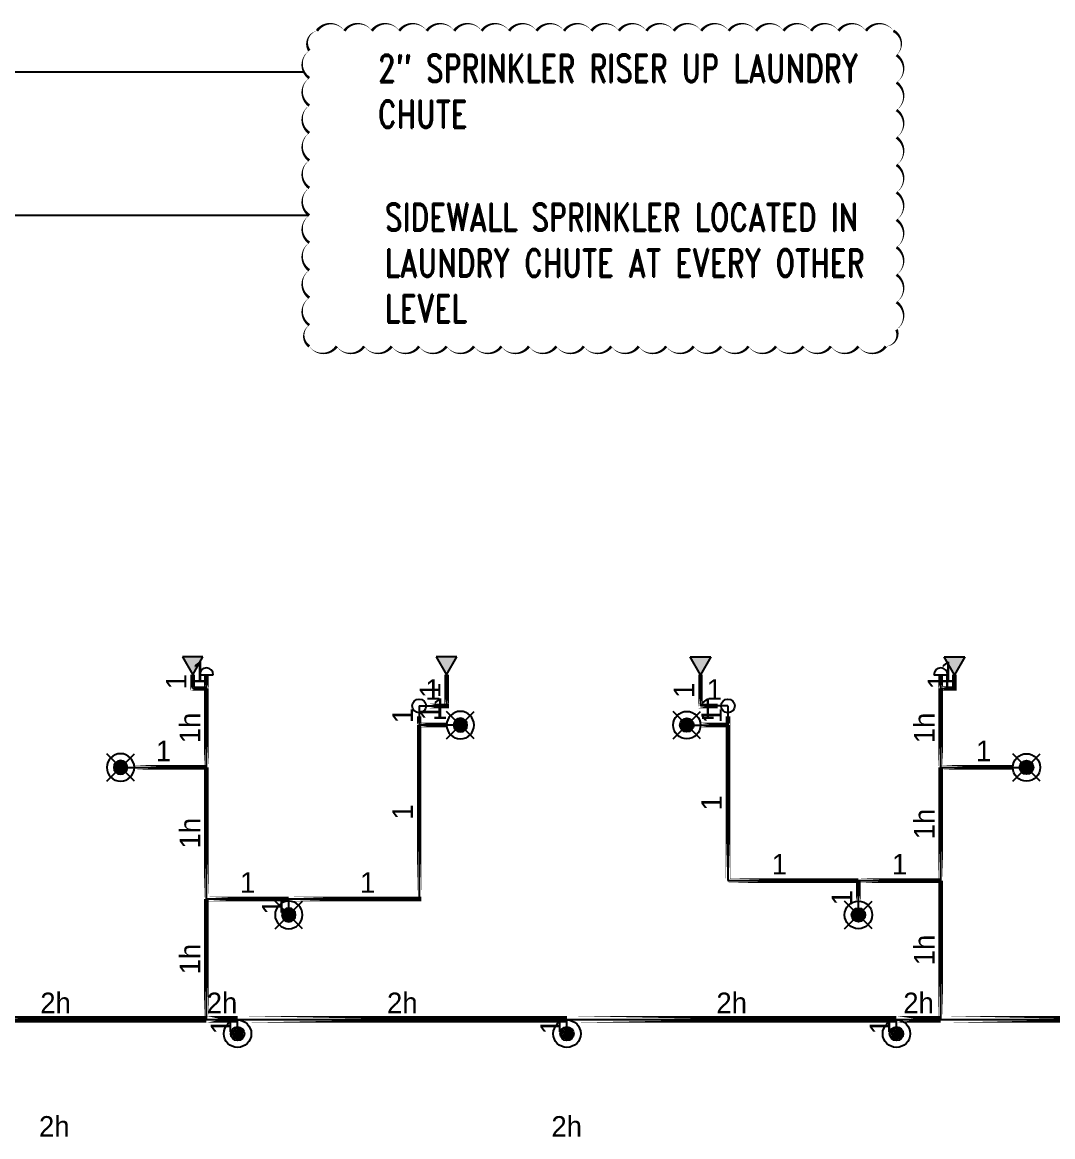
# Model space of a CAD drawing. Header units: inches. Extents: x -3337 to 4781, y -4329 to 3640.
# Drawn here: x -1474.1 to -1023.7, y 273.7 to 760.9 of the extents above; entities that cross this region are included whole.
import ezdxf
from ezdxf.enums import TextEntityAlignment as Align

# ---------------------------------------------------------------- set-up
doc = ezdxf.new("R2010")
doc.units = ezdxf.units.IN
doc.header["$MEASUREMENT"] = 0
doc.layers.add('Coordination', color=1, linetype='Continuous', lineweight=9)
for name, color, linetype in [('details', 7, 'Continuous'), ('headdn', 1, 'Continuous'), ('PIPEBL', 1, 'Continuous'), ('pipemn', 1, 'Continuous'), ('PIPESPC', 1, 'Continuous'), ('REVISION', 7, 'Continuous'), ('spk-cap', 1, 'Continuous'), ('spk-piperise', 1, 'Continuous'), ('TIDYPIPE', 1, 'Continuous')]:
    doc.layers.add(name, color=color, linetype=linetype)
doc.styles.add('PDA1', font='ROMAND', dxfattribs={"width": 0.755})
doc.styles.add('PIPE', font='PIPE.SHX')
doc.styles.add('ROMANS', font='ROMANS', dxfattribs={"height": 0.25})
doc.dimstyles.new('STANDARD$7', dxfattribs={"dimtxt": 0.09375, "dimasz": 0.125, "dimexe": 0.125, "dimexo": 0.09375, "dimgap": 0.0625, "dimtad": 1, "dimdec": 6, "dimzin": 3, "dimdsep": 46, "dimlunit": 4, "dimtxsty": 'ROMANS', "dimcen": 0.09375, "dimadec": 0, "dimazin": 0, "dimtfac": 0.09375, "dimtdec": 0, "dimtofl": 0, "dimtmove": 0, "dimatfit": 3, "dimfxl": 1, "dimfrac": 2, "dimtolj": 1, "dimtzin": 3, "dimarcsym": 0})

# ---------------------------------------------------------------- blocks, each defined once
blk = doc.blocks.new('dpend1')
for radius in [6, 3]:
    blk.add_circle((0, 0), radius)
for points in [[(0.01, 2.97), (-2.53, -1.59), (-2.62, 1.36)], [(0.01, 2.97), (-2.49, -1.59), (2.52, -1.59)], [(2.52, -1.59), (0.01, 2.97), (2.6, 1.47)], [(2.52, -1.59), (-2.53, -1.59), (0.01, -2.98)]]:
    blk.add_solid(points)
blk = doc.blocks.new('side2')
for p, q in [((0, 0), (7.79, 4.5)), ((7.79, -4.5), (0, 0)), ((7.79, 4.5), (7.79, -4.5))]:
    blk.add_line(p, q)
blk.add_solid([(7.79, -4.5), (0, 0), (7.79, 4.5)])
blk = doc.blocks.new('dpend2')
for p, q in [((-6, -6), (6, 6)), ((6, -6), (-6, 6))]:
    blk.add_line(p, q)
for radius in [6, 3]:
    blk.add_circle((0, 0), radius)
for points in [[(0, 0), (-3, 0), (-2.08, 2.07)], [(0, 0), (-3, 0), (-2.08, -2.07)], [(0, 0), (0, 3), (-2.12, 2.14)], [(0, 0), (0, -3), (-2.12, -2.14)], [(0, 0), (0, 3), (2.12, 2.14)], [(0, 0), (3, 0), (2.08, 2.07)], [(0, 0), (3, 0), (2.08, -2.07)], [(0, 0), (0, -3), (2.12, -2.14)]]:
    blk.add_solid(points)
blk = doc.blocks.new('PIPESPC')
at = {"layer": 'PIPESPC', "style": 'PIPE', "width": 0.9}
blk.add_attdef('SIZE', text='', height=9, dxfattribs=at).set_placement((0, 4.02), align=Align.CENTER)
at = {"layer": 'PIPESPC', "style": 'PIPE', "flags": 1}
blk.add_attdef('SCHED', (25.3, 3.89), '', height=9, dxfattribs=at)
blk = doc.blocks.new('CAP')
blk.add_line((0, 3), (0, -3))
blk.add_arc((0, 0), 3, 270, 90)
blk = doc.blocks.new('rise')
blk.add_circle((0, 0), 3)

msp = doc.modelspace()

# ---------------------------------------------------------------- linework, layer by layer
at = {"layer": 'PIPEBL'}
for p, q in [((-1399.63, 469.64), (-1399.63, 475.64)), ((-1393.63, 469.64), (-1393.63, 475.64)), ((-1288.63, 475.64), (-1288.63, 462)), ((-1177.63, 475.64), (-1177.63, 462)), ((-1072.63, 469.64), (-1072.63, 475.64)), ((-1066.63, 469.64), (-1066.63, 475.64)), ((-1399.63, 469.64), (-1393.63, 469.64)), ((-1393.63, 435.14), (-1393.63, 469.64)), ((-1072.63, 435.14), (-1072.63, 469.64)), ((-1072.63, 469.64), (-1066.63, 469.64)), ((-1300.62, 462), (-1288.63, 462)), ((-1300.62, 462), (-1300.62, 453.64)), ((-1165.62, 462), (-1177.63, 462)), ((-1165.62, 462), (-1165.62, 453.64)), ((-1300.62, 453.64), (-1300.62, 377.64)), ((-1282.62, 453.64), (-1300.62, 453.64)), ((-1183.62, 453.64), (-1165.62, 453.64)), ((-1165.62, 453.64), (-1165.62, 385.64)), ((-1431.13, 435.14), (-1393.63, 435.14)), ((-1393.63, 377.64), (-1393.63, 435.14)), ((-1072.63, 435.14), (-1035.13, 435.14)), ((-1072.63, 385.64), (-1072.63, 435.14)), ((-1165.62, 385.64), (-1108.63, 385.64)), ((-1108.63, 385.64), (-1072.63, 385.64)), ((-1108.63, 370.64), (-1108.63, 385.64)), ((-1072.63, 325), (-1072.63, 385.64)), ((-1393.63, 325), (-1393.63, 377.64)), ((-1393.63, 377.64), (-1357.63, 377.64)), ((-1357.63, 370.64), (-1357.63, 377.64)), ((-1357.63, 377.64), (-1300.62, 377.64)), ((-1380, 318.74), (-1380, 325)), ((-1236, 318.74), (-1236, 325)), ((-1092, 318.74), (-1092, 325))]:
    msp.add_line(p, q, dxfattribs=at)
at = {"layer": 'pipemn'}
for p, q in [((-1525.51, 325), (-1393.63, 325)), ((-1393.63, 325), (-1380, 325)), ((-1380, 325), (-1236, 325)), ((-1236, 325), (-1092, 325)), ((-1092, 325), (-1072.63, 325)), ((-1072.63, 325), (-940.74, 325))]:
    msp.add_line(p, q, dxfattribs=at)
at = {"layer": 'REVISION', "color": 240, "true_color": 0xed1f24}
msp.add_lwpolyline([(-1348.65, 619.21, 0, 1.2, 0.520567), (-1336.65, 619.21, 0, 1.2, 0.520567), (-1324.65, 619.21, 0, 1.2, 0.520567), (-1312.65, 619.21, 0, 1.2, 0.520567), (-1300.65, 619.21, 0, 1.2, 0.520567), (-1288.65, 619.21, 0, 1.2, 0.520567), (-1276.65, 619.21, 0, 1.2, 0.520567), (-1264.65, 619.21, 0, 1.2, 0.520567), (-1252.65, 619.21, 0, 1.2, 0.520567), (-1240.65, 619.21, 0, 1.2, 0.520567), (-1228.65, 619.21, 0, 1.2, 0.520567), (-1216.65, 619.21, 0, 1.2, 0.520567), (-1204.65, 619.21, 0, 1.2, 0.520567), (-1192.65, 619.21, 0, 1.2, 0.520567), (-1180.65, 619.21, 0, 1.2, 0.520567), (-1168.65, 619.21, 0, 1.2, 0.520567), (-1156.65, 619.21, 0, 1.2, 0.520567), (-1144.65, 619.21, 0, 1.2, 0.520567), (-1132.65, 619.21, 0, 1.2, 0.520567), (-1120.65, 619.21, 0, 1.2, 0.520567), (-1108.65, 619.21, 0, 1.2, 0.520567), (-1096.65, 619.21, 0, 1.2, 0.520567), (-1091.95, 626.51, 0, 1.2, 0.520567), (-1091.95, 638.51, 0, 1.2, 0.520567), (-1091.95, 650.51, 0, 1.2, 0.520567), (-1091.95, 662.51, 0, 1.2, 0.520567), (-1091.95, 674.51, 0, 1.2, 0.520567), (-1091.95, 686.51, 0, 1.2, 0.520567), (-1091.95, 698.51, 0, 1.2, 0.520567), (-1091.95, 710.51, 0, 1.2, 0.520567), (-1091.95, 722.51, 0, 1.2, 0.520567), (-1091.95, 734.51, 0, 1.2, 0.520567), (-1091.95, 746.51, 0, 1.2, 0.520567), (-1093.31, 757.14, 0, 1.2, 0.520567), (-1105.31, 757.14, 0, 1.2, 0.520567), (-1117.31, 757.14, 0, 1.2, 0.520567), (-1129.31, 757.14, 0, 1.2, 0.520567), (-1141.31, 757.14, 0, 1.2, 0.520567), (-1153.31, 757.14, 0, 1.2, 0.520567), (-1165.31, 757.14, 0, 1.2, 0.520567), (-1177.31, 757.14, 0, 1.2, 0.520567), (-1189.31, 757.14, 0, 1.2, 0.520567), (-1201.31, 757.14, 0, 1.2, 0.520567), (-1213.31, 757.14, 0, 1.2, 0.520567), (-1225.31, 757.14, 0, 1.2, 0.520567), (-1237.31, 757.14, 0, 1.2, 0.520567), (-1249.31, 757.14, 0, 1.2, 0.520567), (-1261.31, 757.14, 0, 1.2, 0.520567), (-1273.31, 757.14, 0, 1.2, 0.520567), (-1285.31, 757.14, 0, 1.2, 0.520567), (-1297.31, 757.14, 0, 1.2, 0.520567), (-1309.31, 757.14, 0, 1.2, 0.520567), (-1321.31, 757.14, 0, 1.2, 0.520567), (-1333.31, 757.14, 0, 1.2, 0.520567), (-1345.31, 757.14, 0, 1.2, 0.520567), (-1348.65, 748.48, 0, 1.2, 0.520567), (-1348.65, 736.48, 0, 1.2, 0.520567), (-1348.65, 724.48, 0, 1.2, 0.520567), (-1348.65, 712.48, 0, 1.2, 0.520567), (-1348.65, 700.48, 0, 1.2, 0.520567), (-1348.65, 688.48, 0, 1.2, 0.520567), (-1348.65, 676.48, 0, 1.2, 0.520567), (-1348.65, 664.48, 0, 1.2, 0.520567), (-1348.65, 652.48, 0, 1.2, 0.520567), (-1348.65, 640.48, 0, 1.2, 0.520567), (-1348.65, 628.48, 0, 1.2, 0.520567)], format="xyseb", close=True, dxfattribs=at)
at = {"layer": 'TIDYPIPE'}
for points, const_width in [([(-1399.63, 468.64), (-1399.63, 475.64)], 2), ([(-1393.63, 469.64), (-1393.63, 475.64)], 2), ([(-1288.63, 461), (-1288.63, 475.64)], 2), ([(-1177.63, 461), (-1177.63, 475.64)], 2), ([(-1072.63, 469.64), (-1072.63, 475.64)], 2), ([(-1066.63, 468.64), (-1066.63, 475.64)], 2), ([(-1400.63, 469.64), (-1393.63, 469.64)], 2), ([(-1393.63, 435.14), (-1393.63, 469.64)], 2), ([(-1072.63, 435.14), (-1072.63, 469.64)], 2), ([(-1072.63, 469.64), (-1065.63, 469.64)], 2), ([(-1296.12, 462), (-1287.63, 462)], 2), ([(-1178.63, 462), (-1170.12, 462)], 2), ([(-1300.62, 453.64), (-1300.62, 457.5)], 2), ([(-1165.62, 453.64), (-1165.62, 457.5)], 2), ([(-1300.62, 376.64), (-1300.62, 453.64)], 2), ([(-1300.62, 453.64), (-1288.63, 453.64)], 2), ([(-1177.63, 453.64), (-1165.62, 453.64)], 2), ([(-1165.62, 384.64), (-1165.62, 453.64)], 2), ([(-1425.13, 435.14), (-1393.63, 435.14)], 2), ([(-1393.63, 377.64), (-1393.63, 435.14)], 2), ([(-1072.63, 385.64), (-1072.63, 435.14)], 2), ([(-1072.63, 435.14), (-1041.13, 435.14)], 2), ([(-1166.62, 385.64), (-1108.63, 385.64)], 2), ([(-1108.63, 376.64), (-1108.63, 385.64)], 2), ([(-1108.63, 385.64), (-1072.63, 385.64)], 2), ([(-1072.63, 325), (-1072.63, 385.64)], 2), ([(-1393.63, 325), (-1393.63, 377.64)], 2), ([(-1393.63, 377.64), (-1357.63, 377.64)], 2), ([(-1357.63, 377.64), (-1299.62, 377.64)], 2), ([(-1525.51, 325), (-1393.63, 325)], 3), ([(-1393.63, 325), (-1380, 325)], 3), ([(-1380, 325), (-1236, 325)], 3), ([(-1236, 325), (-1092, 325)], 3), ([(-1092, 325), (-1072.63, 325)], 3), ([(-1072.63, 325), (-940.74, 325)], 3)]:
    msp.add_lwpolyline(points, close=True, dxfattribs=dict(at, const_width=const_width))

# ---------------------------------------------------------------- block references
at = {"layer": 'headdn', "extrusion": (0, 0, -1), "zscale": -1, "rotation": 90}
for p in [(1399.63, 475.64), (1288.63, 475.64)]:
    msp.add_blockref('side2', p, dxfattribs=at)
at = {"layer": 'headdn', "rotation": 90}
for p in [(-1177.63, 475.64), (-1066.63, 475.64)]:
    msp.add_blockref('side2', p, dxfattribs=at)
at = {"layer": 'headdn', "extrusion": (0, 0, -1), "zscale": -1}
for p in [(1282.62, 453.64), (1431.13, 435.14), (1357.63, 370.64)]:
    msp.add_blockref('dpend2', p, dxfattribs=at)
at = {"layer": 'headdn'}
for name, p in [('dpend2', (-1183.62, 453.64)), ('dpend2', (-1035.13, 435.14)), ('dpend2', (-1108.63, 370.64)), ('dpend1', (-1380, 318.74)), ('dpend1', (-1236, 318.74)), ('dpend1', (-1092, 318.74))]:
    msp.add_blockref(name, p, dxfattribs=at)
at = {"layer": 'PIPESPC'}
ref = msp.add_blockref('PIPESPC', (-1396.63, 469.64), dxfattribs=at)
ref.add_attrib('SIZE', '1', dxfattribs={"color": 0, "height": 9, "style": 'PIPE'}).set_placement((-1396.63, 469.64), align=Align.BOTTOM_CENTER)
ref = msp.add_blockref('PIPESPC', (-1069.63, 469.64), dxfattribs=at)
ref.add_attrib('SIZE', '1', dxfattribs={"color": 0, "height": 9, "style": 'PIPE'}).set_placement((-1069.63, 469.64), align=Align.BOTTOM_CENTER)
ref = msp.add_blockref('PIPESPC', (-1399.63, 472.64), dxfattribs=dict(at, rotation=90))
ref.add_attrib('SIZE', '1', dxfattribs={"color": 0, "height": 9, "rotation": 90, "style": 'PIPE'}).set_placement((-1399.63, 472.64), align=Align.BOTTOM_CENTER)
ref = msp.add_blockref('PIPESPC', (-1294.63, 462), dxfattribs=at)
ref.add_attrib('SIZE', '1', dxfattribs={"color": 0, "height": 9, "style": 'PIPE'}).set_placement((-1294.63, 462), align=Align.BOTTOM_CENTER)
ref = msp.add_blockref('PIPESPC', (-1171.63, 462), dxfattribs=at)
ref.add_attrib('SIZE', '1', dxfattribs={"color": 0, "height": 9, "style": 'PIPE'}).set_placement((-1171.63, 462), align=Align.BOTTOM_CENTER)
ref = msp.add_blockref('PIPESPC', (-1066.63, 472.64), dxfattribs=dict(at, rotation=90))
ref.add_attrib('SIZE', '1', dxfattribs={"color": 0, "height": 9, "rotation": 90, "style": 'PIPE'}).set_placement((-1066.63, 472.64), align=Align.BOTTOM_CENTER)
ref = msp.add_blockref('PIPESPC', (-1288.63, 468.82), dxfattribs=dict(at, rotation=90))
ref.add_attrib('SIZE', '1', dxfattribs={"color": 0, "height": 9, "rotation": 90, "style": 'PIPE'}).set_placement((-1288.63, 468.82), align=Align.BOTTOM_CENTER)
ref = msp.add_blockref('PIPESPC', (-1177.63, 468.82), dxfattribs=dict(at, rotation=90))
ref.add_attrib('SIZE', '1', dxfattribs={"color": 0, "height": 9, "rotation": 90, "style": 'PIPE'}).set_placement((-1177.63, 468.82), align=Align.BOTTOM_CENTER)
ref = msp.add_blockref('PIPESPC', (-1291.62, 453.64), dxfattribs=at)
ref.add_attrib('SIZE', '1', dxfattribs={"color": 0, "height": 9, "style": 'PIPE'}).set_placement((-1291.62, 453.64), align=Align.BOTTOM_CENTER)
ref = msp.add_blockref('PIPESPC', (-1174.62, 453.64), dxfattribs=at)
ref.add_attrib('SIZE', '1', dxfattribs={"color": 0, "height": 9, "style": 'PIPE'}).set_placement((-1174.62, 453.64), align=Align.BOTTOM_CENTER)
ref = msp.add_blockref('PIPESPC', (-1393.63, 452.39), dxfattribs=dict(at, rotation=90))
ref.add_attrib('SIZE', '1h', dxfattribs={"color": 0, "height": 9, "rotation": 90, "style": 'PIPE'}).set_placement((-1393.63, 452.39), align=Align.BOTTOM_CENTER)
ref = msp.add_blockref('PIPESPC', (-1300.62, 457.82), dxfattribs=dict(at, rotation=90))
ref.add_attrib('SIZE', '1', dxfattribs={"color": 0, "height": 9, "rotation": 90, "style": 'PIPE'}).set_placement((-1300.62, 457.82), align=Align.BOTTOM_CENTER)
ref = msp.add_blockref('PIPESPC', (-1288.63, 459.14), dxfattribs=dict(at, rotation=90))
ref.add_attrib('SIZE', '1', dxfattribs={"color": 0, "height": 9, "rotation": 90, "style": 'PIPE'}).set_placement((-1288.63, 459.14), align=Align.BOTTOM_CENTER)
ref = msp.add_blockref('PIPESPC', (-1165.62, 457.82), dxfattribs=dict(at, rotation=90))
ref.add_attrib('SIZE', '1', dxfattribs={"color": 0, "height": 9, "rotation": 90, "style": 'PIPE'}).set_placement((-1165.62, 457.82), align=Align.BOTTOM_CENTER)
ref = msp.add_blockref('PIPESPC', (-1072.63, 452.39), dxfattribs=dict(at, rotation=90))
ref.add_attrib('SIZE', '1h', dxfattribs={"color": 0, "height": 9, "rotation": 90, "style": 'PIPE'}).set_placement((-1072.63, 452.39), align=Align.BOTTOM_CENTER)
ref = msp.add_blockref('PIPESPC', (-1412.38, 435.14), dxfattribs=at)
ref.add_attrib('SIZE', '1', dxfattribs={"color": 0, "height": 9, "style": 'PIPE'}).set_placement((-1412.38, 435.14), align=Align.BOTTOM_CENTER)
ref = msp.add_blockref('PIPESPC', (-1053.88, 435.14), dxfattribs=at)
ref.add_attrib('SIZE', '1', dxfattribs={"color": 0, "height": 9, "style": 'PIPE'}).set_placement((-1053.88, 435.14), align=Align.BOTTOM_CENTER)
ref = msp.add_blockref('PIPESPC', (-1165.62, 419.64), dxfattribs=dict(at, rotation=90))
ref.add_attrib('SIZE', '1', dxfattribs={"color": 0, "height": 9, "rotation": 90, "style": 'PIPE'}).set_placement((-1165.62, 419.64), align=Align.BOTTOM_CENTER)
ref = msp.add_blockref('PIPESPC', (-1300.62, 415.64), dxfattribs=dict(at, rotation=90))
ref.add_attrib('SIZE', '1', dxfattribs={"color": 0, "height": 9, "rotation": 90, "style": 'PIPE'}).set_placement((-1300.62, 415.64), align=Align.BOTTOM_CENTER)
ref = msp.add_blockref('PIPESPC', (-1072.63, 410.39), dxfattribs=dict(at, rotation=90))
ref.add_attrib('SIZE', '1h', dxfattribs={"color": 0, "height": 9, "rotation": 90, "style": 'PIPE'}).set_placement((-1072.63, 410.39), align=Align.BOTTOM_CENTER)
ref = msp.add_blockref('PIPESPC', (-1393.63, 406.39), dxfattribs=dict(at, rotation=89.99999999999821))
ref.add_attrib('SIZE', '1h', dxfattribs={"color": 0, "height": 9, "rotation": 90, "style": 'PIPE'}).set_placement((-1393.63, 406.39), align=Align.BOTTOM_CENTER)
ref = msp.add_blockref('PIPESPC', (-1143.13, 385.64), dxfattribs=at)
ref.add_attrib('SIZE', '1', dxfattribs={"color": 0, "height": 9, "style": 'PIPE'}).set_placement((-1143.13, 385.64), align=Align.BOTTOM_CENTER)
ref = msp.add_blockref('PIPESPC', (-1090.63, 385.64), dxfattribs=at)
ref.add_attrib('SIZE', '1', dxfattribs={"color": 0, "height": 9, "style": 'PIPE'}).set_placement((-1090.63, 385.64), align=Align.BOTTOM_CENTER)
ref = msp.add_blockref('PIPESPC', (-1375.63, 377.64), dxfattribs=at)
ref.add_attrib('SIZE', '1', dxfattribs={"color": 0, "height": 9, "style": 'PIPE'}).set_placement((-1375.63, 377.64), align=Align.BOTTOM_CENTER)
ref = msp.add_blockref('PIPESPC', (-1323.13, 377.64), dxfattribs=at)
ref.add_attrib('SIZE', '1', dxfattribs={"color": 0, "height": 9, "style": 'PIPE'}).set_placement((-1323.13, 377.64), align=Align.BOTTOM_CENTER)
ref = msp.add_blockref('PIPESPC', (-1108.63, 378.14), dxfattribs=dict(at, rotation=90))
ref.add_attrib('SIZE', '1', dxfattribs={"color": 0, "height": 9, "rotation": 90, "style": 'PIPE'}).set_placement((-1108.63, 378.14), align=Align.BOTTOM_CENTER)
ref = msp.add_blockref('PIPESPC', (-1357.63, 374.14), dxfattribs=dict(at, rotation=90))
ref.add_attrib('SIZE', '1', dxfattribs={"color": 0, "height": 9, "rotation": 90, "style": 'PIPE'}).set_placement((-1357.63, 374.14), align=Align.BOTTOM_CENTER)
ref = msp.add_blockref('PIPESPC', (-1072.63, 355.32), dxfattribs=dict(at, rotation=90))
ref.add_attrib('SIZE', '1h', dxfattribs={"color": 0, "height": 9, "rotation": 90, "style": 'PIPE'}).set_placement((-1072.63, 355.32), align=Align.BOTTOM_CENTER)
ref = msp.add_blockref('PIPESPC', (-1393.63, 351.32), dxfattribs=dict(at, rotation=90.00000000000203))
ref.add_attrib('SIZE', '1h', dxfattribs={"color": 0, "height": 9, "rotation": 90, "style": 'PIPE'}).set_placement((-1393.63, 351.32), align=Align.BOTTOM_CENTER)
ref = msp.add_blockref('PIPESPC', (-1459.57, 325), dxfattribs=at)
ref.add_attrib('SIZE', '2h', dxfattribs={"color": 0, "height": 9, "style": 'PIPE'}).set_placement((-1459.57, 325), align=Align.BOTTOM_CENTER)
ref = msp.add_blockref('PIPESPC', (-1386.81, 325), dxfattribs=at)
ref.add_attrib('SIZE', '2h', dxfattribs={"color": 0, "height": 9, "style": 'PIPE'}).set_placement((-1386.81, 325), align=Align.BOTTOM_CENTER)
ref = msp.add_blockref('PIPESPC', (-1308, 325), dxfattribs=at)
ref.add_attrib('SIZE', '2h', dxfattribs={"color": 0, "height": 9, "style": 'PIPE'}).set_placement((-1308, 325), align=Align.BOTTOM_CENTER)
ref = msp.add_blockref('PIPESPC', (-1164, 325), dxfattribs=at)
ref.add_attrib('SIZE', '2h', dxfattribs={"color": 0, "height": 9, "style": 'PIPE'}).set_placement((-1164, 325), align=Align.BOTTOM_CENTER)
ref = msp.add_blockref('PIPESPC', (-1082.31, 325), dxfattribs=at)
ref.add_attrib('SIZE', '2h', dxfattribs={"color": 0, "height": 9, "style": 'PIPE'}).set_placement((-1082.31, 325), align=Align.BOTTOM_CENTER)
ref = msp.add_blockref('PIPESPC', (-1380, 321.87), dxfattribs=dict(at, rotation=90))
ref.add_attrib('SIZE', '1', dxfattribs={"color": 0, "height": 9, "rotation": 90, "style": 'PIPE'}).set_placement((-1380, 321.87), align=Align.BOTTOM_CENTER)
ref = msp.add_blockref('PIPESPC', (-1236, 321.87), dxfattribs=dict(at, rotation=90))
ref.add_attrib('SIZE', '1', dxfattribs={"color": 0, "height": 9, "rotation": 90, "style": 'PIPE'}).set_placement((-1236, 321.87), align=Align.BOTTOM_CENTER)
ref = msp.add_blockref('PIPESPC', (-1092, 321.87), dxfattribs=dict(at, rotation=90))
ref.add_attrib('SIZE', '1', dxfattribs={"color": 0, "height": 9, "rotation": 90, "style": 'PIPE'}).set_placement((-1092, 321.87), align=Align.BOTTOM_CENTER)
ref = msp.add_blockref('PIPESPC', (-1460.13, 271), dxfattribs=at)
ref.add_attrib('SIZE', '2h', dxfattribs={"color": 0, "height": 9, "style": 'PIPE'}).set_placement((-1460.13, 271), align=Align.BOTTOM_CENTER)
ref = msp.add_blockref('PIPESPC', (-1236.13, 271), dxfattribs=at)
ref.add_attrib('SIZE', '2h', dxfattribs={"color": 0, "height": 9, "style": 'PIPE'}).set_placement((-1236.13, 271), align=Align.BOTTOM_CENTER)
at = {"layer": 'spk-cap', "rotation": 90.00000000002773}
for p in [(-1393.63, 475.64), (-1072.63, 475.64)]:
    msp.add_blockref('CAP', p, dxfattribs=at)
at = {"layer": 'spk-piperise', "rotation": 90.00000000002775}
for p in [(-1300.62, 462), (-1165.62, 462)]:
    msp.add_blockref('rise', p, dxfattribs=at)

# ---------------------------------------------------------------- texts
at = {"layer": 'Coordination', "char_height": 9, "attachment_point": 4, "style": 'PDA1'}
for insert in [(-1425.81, 612.49), (-1407.99, 564.99), (-1222.31, 486.99), (-1222.31, 486.99)]:
    msp.add_mtext('\\A1;', dxfattribs=dict(at, insert=insert))
at = {"layer": 'details', "color": 240, "true_color": 0xed1f24, "char_height": 12, "width": 232.7009, "attachment_point": 7, "style": 'PDA1'}
for s, insert in [('2" SPRINKLER RISER UP LAUNDRY CHUTE ', (-1318.68, 714.71)), ('SIDEWALL SPRINKLER LOCATED IN LAUNDRY CHUTE AT EVERY OTHER LEVEL', (-1315.66, 629.66))]:
    msp.add_mtext(s, dxfattribs=dict(at, insert=insert))

# ---------------------------------------------------------------- leaders
at = {"layer": 'PIPESPC', "color": 240, "true_color": 0xed1f24}
for points in [[(-1993.42, 501.52), (-1551.05, 739.16), (-1350.98, 739.16)], [(-1983.97, 497.72), (-1548.26, 676.58), (-1348.78, 676.58)]]:
    msp.add_leader(points, dimstyle='STANDARD$7', dxfattribs=at)

doc.saveas('drawing.dxf')
